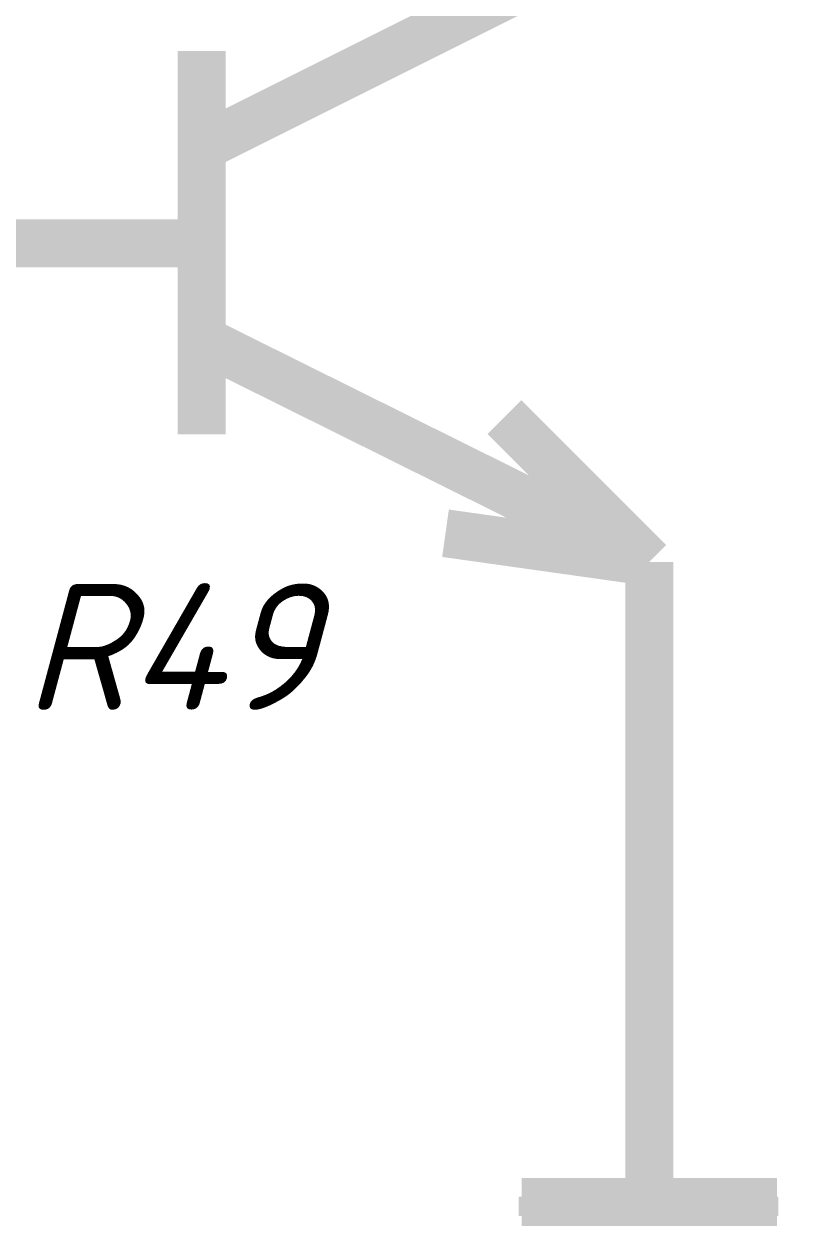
# Model space of a CAD drawing. Header units: inches. Extents: x 0 to 841, y 0 to 594.
# Drawn here: x 447.72 to 459.88, y 429.61 to 448.42 of the extents above; entities that cross this region are included whole.
import ezdxf

# ---------------------------------------------------------------- set-up
doc = ezdxf.new("R2010")
doc.units = ezdxf.units.IN
doc.layers.add('Sheet', color=255, linetype='Continuous')
doc.styles.get("Standard").update_dxf_attribs({"font": 'isocpeui.ttf'})

msp = doc.modelspace()

# ---------------------------------------------------------------- linework, layer by layer
at = {"layer": 'Sheet'}
for points in [[(450.504, 446.488, 0.749, 0.749, 0), (457.51, 449.992, 0.749, 0.749, 0)], [(450.504, 447.993, 0.749, 0.749, 0), (450.504, 441.996, 0.749, 0.749, 0)], [(445.001, 444.983, 0.749, 0.749, 0), (450.504, 444.983, 0.749, 0.749, 0)], [(450.01, 444.983, 0.3, 0.3, 0), (445.001, 444.983, 0.3, 0.3, 0)], [(450.504, 443.479, 0.749, 0.749, 0), (457.51, 439.998, 0.749, 0.749, 0)], [(455.242, 442.266, 0.749, 0.749, 0), (457.51, 439.998, 0.749, 0.749, 0)], [(457.51, 439.998, 0.749, 0.749, 0), (454.321, 440.447, 0.749, 0.749, 0)], [(457.51, 439.998, 0.749, 0.749, 0), (457.51, 434.989, 0.749, 0.749, 0)], [(457.51, 439.998, 0.3, 0.3, 0), (457.51, 434.989, 0.3, 0.3, 0)], [(457.51, 434.989, 0.749, 0.749, 0), (457.51, 429.981, 0.749, 0.749, 0)], [(457.51, 434.989, 0.3, 0.3, 0), (457.51, 429.913, 0.3, 0.3, 0)], [(455.512, 429.981, 0.749, 0.749, 0), (459.509, 429.981, 0.749, 0.749, 0)], [(455.467, 429.913, 0.3, 0.3, 0), (459.532, 429.913, 0.3, 0.3, 0)]]:
    msp.add_lwpolyline(points, format="xyseb", dxfattribs=at)

# ---------------------------------------------------------------- texts
msp.add_text('R49', height=1.9764, dxfattribs=at).set_placement((447.719, 437.684))

doc.saveas('drawing.dxf')
